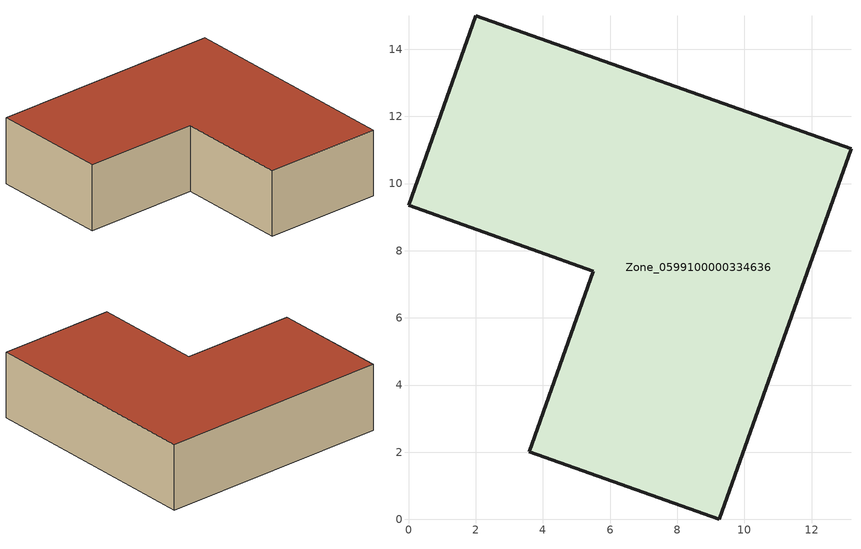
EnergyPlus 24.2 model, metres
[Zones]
Zone_0599100000334636
 floor ground (C_G): 13.17,11.03 9.25,0 3.59,2.02 5.5,7.39 0,9.35 2,15 z0.53
 wall outside (C_F): 9.25,0 13.17,11.03 2,15 0,9.35 5.5,7.39 3.59,2.02 9.25,0 z0.53:3.9
 roof outside (C_R): 3.59,2.02 9.25,0 13.17,11.03 2,15 0,9.35 5.5,7.39 z3.9
[BUILDING]
Pand.0599100000334636: North Axis=0; Terrain=City; Loads Convergence Tolerance Value=0.04; Temperature Convergence Tolerance Value=0.4; Solar Distribution=FullExterior; Maximum Number of Warmup Days=25; Minimum Number of Warmup Days=1
[Site:Location]
Rotterdam.The.Hague.AP_ZH_NLD Design_Conditions: Latitude=51.96; Longitude=4.45; Time Zone=1; Elevation=-4.5
[SITE:GROUNDTEMPERATURE:BUILDINGSURFACE]
18, 18, 18, 18, 18, 18, 18, 18, 18, 18, 18, 18
[MATERIAL] Thermal Absorptance=0.9; Solar Absorptance=0.7; Visible Absorptance=0.7
Name | Roughness | Thickness | Conductivity | Density | Specific Heat
G.TI.1975-1991 | MediumSmooth | 0.15 | 0.288461 | 540 | 1210
F.TI.1975-1991 | Rough | 0.3 | 0.230769 | 1920 | 840
R.TI.1975-1991 | MediumRough | 0.2 | 0.153846 | 1500 | 1000
[CONSTRUCTION]
C_G: G.TI.1975-1991
C_F: F.TI.1975-1991
C_R: R.TI.1975-1991
[ZONE]
Zone_0599100000334636: Type=1; Multiplier=1; Ceiling Height=Autocalculate; Volume=Autocalculate; Floor Area=autocalculate; Part of Total Floor Area=Yes
[ZONEINFILTRATION:DESIGNFLOWRATE]
Infil_Zone_0599100000334636: Zone or ZoneList or Space or SpaceList=Zone_0599100000334636; Schedule=AlwaysOn; Design Flow Rate Calculation Method=Flow/Area; Flow Rate per Floor Area=0.003; Constant Term Coefficient=1; Temperature Term Coefficient=0; Velocity Term Coefficient=0; Velocity Squared Term Coefficient=0
[HVACTEMPLATE:ZONE:IDEALLOADSAIRSYSTEM]
Zone_0599100000334636: Maximum Heating Supply Air Temperature=50; Minimum Cooling Supply Air Temperature=13; Maximum Heating Supply Air Humidity Ratio=0.0156; Minimum Cooling Supply Air Humidity Ratio=0.0077; Heating Limit=NoLimit; Cooling Limit=NoLimit; Dehumidification Control Type=ConstantSensibleHeatRatio; Cooling Sensible Heat Ratio=0.7; Dehumidification Setpoint=60; Humidification Control Type=None; Humidification Setpoint=30; Outdoor Air Method=None; Outdoor Air Flow Rate per Person=0.00944; Outdoor Air Flow Rate per Zone Floor Area=0; Outdoor Air Flow Rate per Zone=0; Demand Controlled Ventilation Type=None; Outdoor Air Economizer Type=NoEconomizer; Heat Recovery Type=None; Sensible Heat Recovery Effectiveness=0.7; Latent Heat Recovery Effectiveness=0.65
[ZONECONTROL:THERMOSTAT]
ThermostatControl_Zone_0599100000334636: Zone or ZoneList=Zone_0599100000334636; Control Type Schedule=DualSetpointControlType; Control 1=Thermostat_Zone_0599100000334636; Temperature Difference Between Cutout And Setpoint=0
[THERMOSTATSETPOINT:DUALSETPOINT]
Thermostat_Zone_0599100000334636: Heating Setpoint Temperature Schedule=HeatingSetpoint_Zone_0599100000334636; Cooling Setpoint Temperature Schedule=CoolingSetpoint_Zone_0599100000334636
[SCHEDULE:COMPACT]
HeatingSetpoint_Zone_0599100000334636: Through: 12/31, For: AllDays, Until: 24:00, 21
CoolingSetpoint_Zone_0599100000334636: Through: 12/31, For: AllDays, Until: 24:00, 24
DualSetpointControlType: Through: 12/31, For: AllDays, Until: 24:00, 4
AlwaysOn: Through: 12/31, For: AllDays, Until: 24:00, 1
